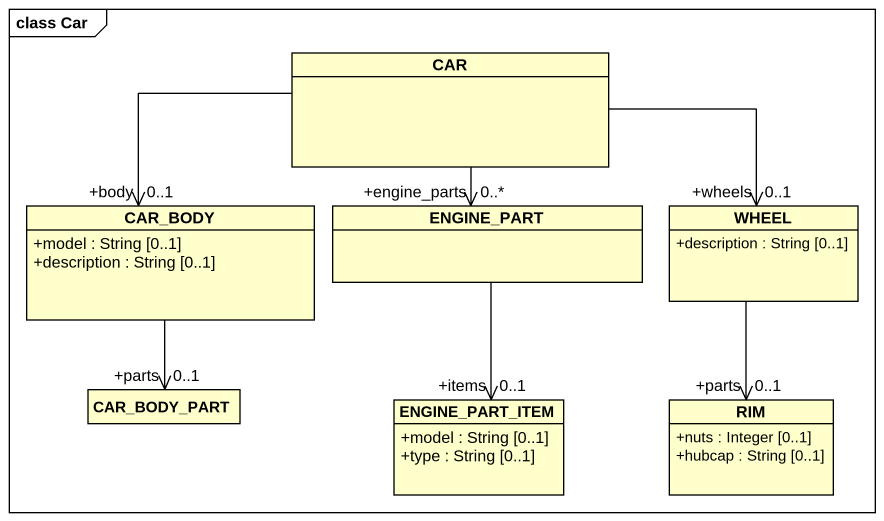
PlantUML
@startuml
mainframe class Car
hide circle
hide empty members
skinparam classAttributeIconSize 0
class CAR
class CAR_BODY {
  +model : String [0..1]
  +description : String [0..1]
}
class ENGINE_PART
class WHEEL {
  +description : String [0..1]
}
class CAR_BODY_PART
class ENGINE_PART_ITEM {
  +model : String [0..1]
  +type : String [0..1]
}
class RIM {
  +nuts : Integer [0..1]
  +hubcap : String [0..1]
}
CAR --> "+engine_parts\n0..*" ENGINE_PART
CAR_BODY "+body\n0..1" <-right- CAR
WHEEL "+wheels\n0..1" <-left- CAR
CAR_BODY_PART "+parts\n0..1" <-up- CAR_BODY
ENGINE_PART_ITEM "+items\n0..1" <-up- ENGINE_PART
RIM "+parts\n0..1" <-up- WHEEL
@enduml
